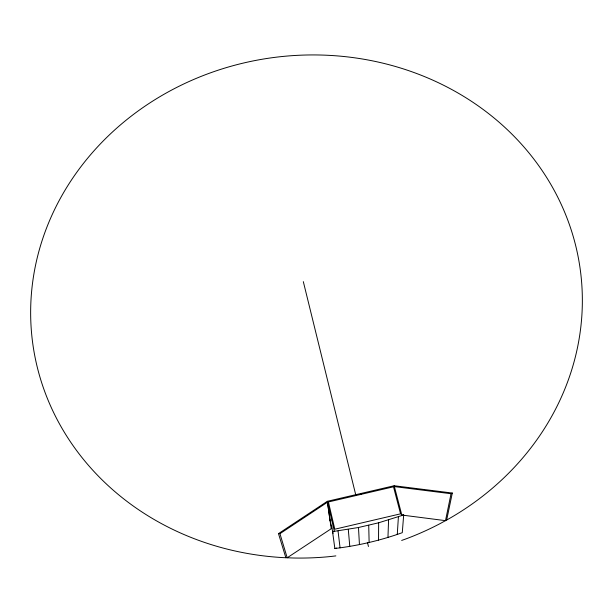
<?xml version="1.0" encoding="UTF-8"?>
<svg xmlns="http://www.w3.org/2000/svg" width="613" height="613" viewBox="0 0 613 613"><rect width="100%" height="100%" fill="white"/><g stroke="black" fill="none" stroke-linecap="round" stroke-linejoin="round"><path stroke-width="0.92" d="M378.543 540.107L378.642 522.789L403.683 514.966L402.281 532.674C380.504 540.467 357.823 545.777 334.851 548.489L332.545 531.609L334.33 531.195L327.319 501.311L394.159 485.741L452.302 493.044L446.662 520.016M387.96 537.425L388.581 519.962M397.27 534.452L398.404 516.836M452.302 493.044L451.045 493.726L445.505 520.652L401.5 515.004M332.001 528.214L287.198 557.776L279.934 533.685L278.486 533.632L285.857 557.723M278.486 533.632L327.319 501.311M279.934 533.685L327.526 502.177L331.181 528.406M401.661 540.436L405.752 538.98A276.241 251.146 -7.3 0 0 440.272 523.517L448.509 519.004A276.241 251.146 -7.3 0 0 487.22 112.531A276.241 251.146 -7.3 0 0 52.281 214.443A276.241 251.146 -7.3 0 0 283.62 557.638L293.167 557.999A276.241 251.146 -7.3 0 0 331.426 556.428L335.863 555.891M332.545 531.609L358.482 527.502L378.642 522.789M330.07 520.406L330.905 520.207M403.683 514.966L401.906 515.387L394.159 485.741M334.851 548.489L336.545 548.091M394.389 486.607L451.045 493.726M360.835 493.503L361.049 494.369M303.312 281.628L355.846 495.258M367.562 542.865L368.451 546.49M333.089 533.325L329.871 519.571L327.832 504.959M331.633 525.548L331.878 527.326M338.039 530.95L340.062 547.861M348.291 529.379L349.778 546.375M358.482 527.502L359.44 544.589M368.719 525.272L369.133 542.474M400.557 513.832L334.805 529.211L328.407 501.97L393.508 486.806L400.557 513.832"/></g></svg>
